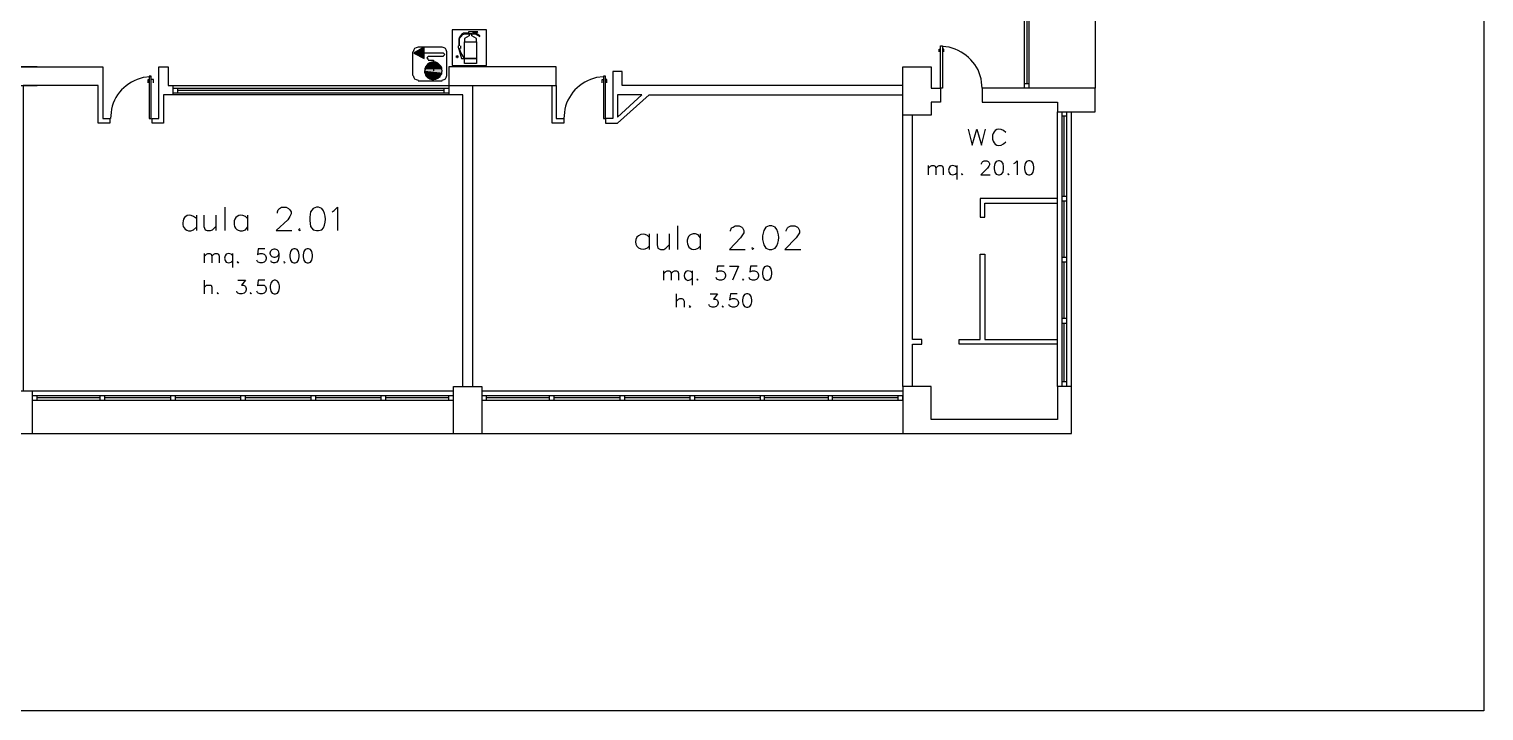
# Model space of a CAD drawing. Header units: millimetres. Extents: x 2592 to 5194, y 1172 to 2359.
# Drawn here: x 2595.648 to 2597.453, y 1177.331 to 1178.177 of the extents above; entities that cross this region are included whole.
import ezdxf

# ---------------------------------------------------------------- set-up
doc = ezdxf.new("R2010")
doc.units = ezdxf.units.MM
doc.layers.add('PDF _Geometria', color=7, linetype='Continuous')
doc.layers.add('PDF _Riempimenti solidi', color=3, linetype='Continuous')

msp = doc.modelspace()

# ---------------------------------------------------------------- linework, layer by layer
at = {"layer": 'PDF _Geometria', "lineweight": 25}
for points in [[(2592.3511, 1179.1774), (2597.4528, 1179.1774), (2597.4528, 1177.3307), (2592.3511, 1177.3307)], [(2596.4078, 1178.0949), (2596.3778, 1178.0949), (2596.3778, 1178.0674)], [(2596.8503, 1178.0132), (2596.8478, 1178.0124), (2596.8461, 1178.0099), (2596.8453, 1178.0057), (2596.8453, 1178.0032), (2596.8461, 1177.999), (2596.8478, 1177.9965), (2596.8503, 1177.9957), (2596.8519, 1177.9957), (2596.8544, 1177.9965), (2596.8561, 1177.999), (2596.8569, 1178.0032), (2596.8569, 1178.0057), (2596.8561, 1178.0099), (2596.8544, 1178.0124), (2596.8519, 1178.0132)], [(2596.8878, 1178.0132), (2596.8853, 1178.0124), (2596.8836, 1178.0099), (2596.8828, 1178.0057), (2596.8828, 1178.0032), (2596.8836, 1177.999), (2596.8853, 1177.9965), (2596.8878, 1177.9957), (2596.8894, 1177.9957), (2596.8919, 1177.9965), (2596.8936, 1177.999), (2596.8944, 1178.0032), (2596.8944, 1178.0057), (2596.8936, 1178.0099), (2596.8919, 1178.0124), (2596.8894, 1178.0132)], [(2595.9761, 1177.904), (2595.9736, 1177.9032), (2595.9719, 1177.9007), (2595.9711, 1177.8965), (2595.9711, 1177.894), (2595.9719, 1177.8899), (2595.9736, 1177.8874), (2595.9761, 1177.8865), (2595.9778, 1177.8865), (2595.9803, 1177.8874), (2595.9819, 1177.8899), (2595.9828, 1177.894), (2595.9828, 1177.8965), (2595.9819, 1177.9007), (2595.9803, 1177.9032), (2595.9778, 1177.904)], [(2595.9928, 1177.904), (2595.9903, 1177.9032), (2595.9886, 1177.9007), (2595.9878, 1177.8965), (2595.9878, 1177.894), (2595.9886, 1177.8899), (2595.9903, 1177.8874), (2595.9928, 1177.8865), (2595.9944, 1177.8865), (2595.9969, 1177.8874), (2595.9986, 1177.8899), (2595.9994, 1177.894), (2595.9994, 1177.8965), (2595.9986, 1177.9007), (2595.9969, 1177.9032), (2595.9944, 1177.904)], [(2596.5628, 1177.8824), (2596.5603, 1177.8815), (2596.5586, 1177.879), (2596.5578, 1177.8749), (2596.5578, 1177.8724), (2596.5586, 1177.8682), (2596.5603, 1177.8657), (2596.5628, 1177.8649), (2596.5644, 1177.8649), (2596.5669, 1177.8657), (2596.5686, 1177.8682), (2596.5694, 1177.8724), (2596.5694, 1177.8749), (2596.5686, 1177.879), (2596.5669, 1177.8815), (2596.5644, 1177.8824)], [(2595.9519, 1177.8649), (2595.9494, 1177.864), (2595.9478, 1177.8615), (2595.9469, 1177.8582), (2595.9469, 1177.8557), (2595.9478, 1177.8515), (2595.9494, 1177.849), (2595.9519, 1177.8482), (2595.9536, 1177.8482), (2595.9561, 1177.849), (2595.9578, 1177.8515), (2595.9586, 1177.8557), (2595.9586, 1177.8582), (2595.9578, 1177.8615), (2595.9561, 1177.864), (2595.9536, 1177.8649)], [(2596.5378, 1177.8482), (2596.5353, 1177.8474), (2596.5336, 1177.8449), (2596.5328, 1177.8407), (2596.5328, 1177.8382), (2596.5336, 1177.8349), (2596.5353, 1177.8324), (2596.5378, 1177.8315), (2596.5394, 1177.8315), (2596.5419, 1177.8324), (2596.5436, 1177.8349), (2596.5444, 1177.8382), (2596.5444, 1177.8407), (2596.5436, 1177.8449), (2596.5419, 1177.8474), (2596.5394, 1177.8482)], [(2596.7669, 1177.6749), (2596.9411, 1177.6749), (2596.9411, 1177.7332), (2596.9236, 1177.7332), (2596.9236, 1177.6924), (2596.7669, 1177.6924), (2596.7669, 1177.7332), (2596.7319, 1177.7332), (2596.7319, 1177.6749)]]:
    msp.add_lwpolyline(points, close=True, dxfattribs=at)
for points in [[(2596.8186, 1178.4282), (2596.8186, 1178.4107), (2596.9703, 1178.4107), (2596.9703, 1178.1032), (2596.8303, 1178.1032), (2596.8303, 1178.0857), (2596.9236, 1178.0857), (2596.9236, 1178.074), (2596.9703, 1178.074), (2596.9703, 1178.1032)], [(2595.6578, 1178.1299), (2595.6344, 1178.1299), (2595.6119, 1178.1299), (2595.6119, 1178.1065), (2595.6578, 1178.1065)], [(2595.6169, 1178.1299), (2595.7394, 1178.1299), (2595.7394, 1178.1065), (2595.7394, 1178.0657), (2595.7478, 1178.0657), (2595.7478, 1178.0599), (2595.7336, 1178.0599), (2595.7336, 1178.1065), (2595.6403, 1178.1065), (2595.6403, 1177.7274)], [(2596.1861, 1177.7332), (2596.1861, 1178.0949), (2595.8144, 1178.0949), (2595.8144, 1178.0599), (2595.8003, 1178.0599), (2595.8003, 1178.0657), (2595.8086, 1178.0657), (2595.8086, 1178.1299), (2595.8203, 1178.1299), (2595.8203, 1178.1065), (2596.1686, 1178.1065), (2596.1686, 1178.0949)], [(2596.2153, 1178.1299), (2596.1919, 1178.1299), (2596.1686, 1178.1299), (2596.1686, 1178.1065), (2596.2153, 1178.1065), (2596.3019, 1178.1065), (2596.3019, 1178.1299), (2596.1744, 1178.1299)], [(2596.7319, 1178.1065), (2596.3836, 1178.1065), (2596.3836, 1178.124), (2596.3719, 1178.124), (2596.3719, 1178.0657), (2596.3628, 1178.0657), (2596.3628, 1178.0599), (2596.3778, 1178.0599), (2596.4169, 1178.0949), (2596.7319, 1178.0949)], [(2596.7319, 1177.7332), (2596.7319, 1178.0699), (2596.7319, 1178.1299), (2596.7669, 1178.1299), (2596.7669, 1178.1032), (2596.7786, 1178.1032), (2596.7786, 1178.0857), (2596.7669, 1178.0857), (2596.7669, 1178.0699), (2596.7319, 1178.0699)], [(2595.8261, 1178.1065), (2595.8261, 1178.0949)], [(2596.1978, 1178.1065), (2596.1978, 1177.7332)], [(2596.3019, 1178.1065), (2596.3019, 1178.0657), (2596.3111, 1178.0657), (2596.3111, 1178.0599), (2596.2969, 1178.0599), (2596.2969, 1178.1065)], [(2596.7436, 1177.7332), (2596.7436, 1177.7857), (2596.7553, 1177.7857), (2596.7553, 1177.7915), (2596.7436, 1177.7915), (2596.7436, 1178.0699)], [(2596.9236, 1177.7332), (2596.9236, 1178.074)], [(2596.9411, 1177.7332), (2596.9411, 1178.074)], [(2596.8128, 1178.0524), (2596.8178, 1178.0324), (2596.8236, 1178.0524), (2596.8294, 1178.0324), (2596.8344, 1178.0524)], [(2596.8594, 1178.0482), (2596.8569, 1178.0507)], [(2596.8569, 1178.034), (2596.8594, 1178.0365)], [(2596.7636, 1177.9957), (2596.7636, 1178.0074)], [(2596.7636, 1178.004), (2596.7661, 1178.0065), (2596.7678, 1178.0074), (2596.7703, 1178.0074), (2596.7719, 1178.0065), (2596.7728, 1178.004), (2596.7728, 1177.9957)], [(2596.7728, 1178.004), (2596.7753, 1178.0065), (2596.7769, 1178.0074), (2596.7794, 1178.0074), (2596.7811, 1178.0065), (2596.7819, 1178.004), (2596.7819, 1177.9957)], [(2596.7986, 1178.0049), (2596.7969, 1178.0065)], [(2596.7969, 1177.9965), (2596.7986, 1177.9982)], [(2596.7986, 1178.0074), (2596.7986, 1177.9899)], [(2596.8053, 1177.9974), (2596.8044, 1177.9965), (2596.8053, 1177.9957), (2596.8061, 1177.9965)], [(2596.8294, 1178.009), (2596.8294, 1178.0099), (2596.8303, 1178.0115), (2596.8311, 1178.0124), (2596.8328, 1178.0132), (2596.8361, 1178.0132), (2596.8378, 1178.0124), (2596.8386, 1178.0115), (2596.8394, 1178.0099), (2596.8394, 1178.0082), (2596.8386, 1178.0065), (2596.8369, 1178.004), (2596.8286, 1177.9957), (2596.8403, 1177.9957)], [(2596.8628, 1177.9974), (2596.8619, 1177.9965), (2596.8628, 1177.9957), (2596.8636, 1177.9965)], [(2596.8694, 1178.0099), (2596.8711, 1178.0107), (2596.8736, 1178.0132), (2596.8736, 1177.9957)], [(2596.9236, 1177.9665), (2596.8278, 1177.9665), (2596.8278, 1177.9432), (2596.8336, 1177.9432), (2596.8336, 1177.9607), (2596.9236, 1177.9607)], [(2595.8553, 1177.9415), (2595.8519, 1177.944)], [(2595.8553, 1177.9457), (2595.8553, 1177.9265)], [(2595.8644, 1177.9457), (2595.8644, 1177.9315), (2595.8661, 1177.9274), (2595.8686, 1177.9265), (2595.8728, 1177.9265), (2595.8753, 1177.9274), (2595.8794, 1177.9315)], [(2595.8794, 1177.9457), (2595.8794, 1177.9265)], [(2595.8911, 1177.9265), (2595.8911, 1177.9557)], [(2595.9186, 1177.9415), (2595.9161, 1177.944)], [(2595.9186, 1177.9457), (2595.9186, 1177.9265)], [(2595.9561, 1177.9482), (2595.9561, 1177.9499), (2595.9569, 1177.9524), (2595.9586, 1177.954), (2595.9611, 1177.9557), (2595.9669, 1177.9557), (2595.9694, 1177.954), (2595.9711, 1177.9524), (2595.9728, 1177.9499), (2595.9728, 1177.9474), (2595.9711, 1177.944), (2595.9686, 1177.9399), (2595.9544, 1177.9265), (2595.9736, 1177.9265)], [(2596.0111, 1177.954), (2596.0069, 1177.9557), (2596.0044, 1177.9557), (2596.0003, 1177.954), (2595.9969, 1177.9499), (2595.9961, 1177.9432), (2595.9961, 1177.939), (2595.9969, 1177.9315), (2596.0003, 1177.9274), (2596.0044, 1177.9265), (2596.0069, 1177.9265), (2596.0111, 1177.9274)], [(2596.0236, 1177.9499), (2596.0261, 1177.9515), (2596.0303, 1177.9557), (2596.0303, 1177.9265)], [(2595.8519, 1177.9274), (2595.8553, 1177.9307)], [(2595.9161, 1177.9274), (2595.9186, 1177.9307)], [(2595.9836, 1177.929), (2595.9819, 1177.9274), (2595.9836, 1177.9265), (2595.9844, 1177.9274)], [(2596.4528, 1177.9032), (2596.4528, 1177.9324)], [(2596.5178, 1177.9257), (2596.5178, 1177.9265), (2596.5194, 1177.9299), (2596.5211, 1177.9307), (2596.5236, 1177.9324), (2596.5286, 1177.9324), (2596.5319, 1177.9307), (2596.5328, 1177.9299), (2596.5344, 1177.9265), (2596.5344, 1177.924), (2596.5328, 1177.9215), (2596.5303, 1177.9174), (2596.5169, 1177.9032), (2596.5361, 1177.9032)], [(2596.5736, 1177.9307), (2596.5694, 1177.9324), (2596.5661, 1177.9324), (2596.5619, 1177.9307), (2596.5594, 1177.9265), (2596.5578, 1177.9199), (2596.5578, 1177.9157), (2596.5594, 1177.909), (2596.5619, 1177.9049), (2596.5661, 1177.9032), (2596.5694, 1177.9032), (2596.5736, 1177.9049)], [(2596.5869, 1177.9257), (2596.5869, 1177.9265), (2596.5886, 1177.9299), (2596.5894, 1177.9307), (2596.5928, 1177.9324), (2596.5978, 1177.9324), (2596.6011, 1177.9307), (2596.6019, 1177.9299), (2596.6036, 1177.9265), (2596.6036, 1177.924), (2596.6019, 1177.9215), (2596.5994, 1177.9174), (2596.5853, 1177.9032), (2596.6053, 1177.9032)], [(2596.4169, 1177.9224), (2596.4169, 1177.9032)], [(2596.4269, 1177.9224), (2596.4269, 1177.909), (2596.4278, 1177.9049), (2596.4311, 1177.9032), (2596.4353, 1177.9032), (2596.4378, 1177.9049), (2596.4419, 1177.909)], [(2596.4419, 1177.9224), (2596.4419, 1177.9032)], [(2596.4803, 1177.9182), (2596.4778, 1177.9215)], [(2596.4778, 1177.9049), (2596.4803, 1177.9074)], [(2596.4803, 1177.9224), (2596.4803, 1177.9032)], [(2595.8653, 1177.8865), (2595.8653, 1177.8982)], [(2595.8653, 1177.8949), (2595.8678, 1177.8974), (2595.8694, 1177.8982), (2595.8719, 1177.8982), (2595.8736, 1177.8974), (2595.8744, 1177.8949), (2595.8744, 1177.8865)], [(2595.8744, 1177.8949), (2595.8769, 1177.8974), (2595.8786, 1177.8982), (2595.8811, 1177.8982), (2595.8828, 1177.8974), (2595.8836, 1177.8949), (2595.8836, 1177.8865)], [(2595.9003, 1177.8957), (2595.8986, 1177.8974)], [(2595.8986, 1177.8874), (2595.9003, 1177.889)], [(2595.9003, 1177.8982), (2595.9003, 1177.8807)], [(2595.9403, 1177.904), (2595.9319, 1177.904), (2595.9311, 1177.8965), (2595.9319, 1177.8974), (2595.9344, 1177.8982), (2595.9369, 1177.8982), (2595.9394, 1177.8974), (2595.9411, 1177.8957), (2595.9419, 1177.8932), (2595.9419, 1177.8915), (2595.9411, 1177.889), (2595.9394, 1177.8874), (2595.9369, 1177.8865), (2595.9344, 1177.8865), (2595.9319, 1177.8874), (2595.9311, 1177.8882), (2595.9303, 1177.8899)], [(2595.9578, 1177.8982), (2595.9569, 1177.8957), (2595.9553, 1177.894), (2595.9528, 1177.8932), (2595.9519, 1177.8932), (2595.9494, 1177.894), (2595.9478, 1177.8957), (2595.9469, 1177.8982), (2595.9469, 1177.899), (2595.9478, 1177.9015), (2595.9494, 1177.9032), (2595.9519, 1177.904), (2595.9528, 1177.904), (2595.9553, 1177.9032), (2595.9569, 1177.9015), (2595.9578, 1177.8982), (2595.9578, 1177.894), (2595.9569, 1177.8899), (2595.9553, 1177.8874), (2595.9528, 1177.8865), (2595.9511, 1177.8865), (2595.9486, 1177.8874), (2595.9478, 1177.889)], [(2596.5453, 1177.9057), (2596.5444, 1177.9049), (2596.5453, 1177.9032), (2596.5469, 1177.9049)], [(2596.9236, 1177.7857), (2596.8019, 1177.7857), (2596.8019, 1177.7915), (2596.8278, 1177.7915), (2596.8278, 1177.8974), (2596.8336, 1177.8974), (2596.8336, 1177.7915), (2596.9236, 1177.7915)], [(2595.9069, 1177.8882), (2595.9061, 1177.8874), (2595.9069, 1177.8865), (2595.9078, 1177.8874)], [(2595.9644, 1177.8882), (2595.9636, 1177.8874), (2595.9644, 1177.8865), (2595.9653, 1177.8874)], [(2596.4353, 1177.8649), (2596.4353, 1177.8765)], [(2596.4353, 1177.8732), (2596.4378, 1177.8757), (2596.4394, 1177.8765), (2596.4419, 1177.8765), (2596.4436, 1177.8757), (2596.4444, 1177.8732), (2596.4444, 1177.8649)], [(2596.4444, 1177.8732), (2596.4469, 1177.8757), (2596.4486, 1177.8765), (2596.4511, 1177.8765), (2596.4528, 1177.8757), (2596.4536, 1177.8732), (2596.4536, 1177.8649)], [(2596.4703, 1177.874), (2596.4686, 1177.8757)], [(2596.4703, 1177.8765), (2596.4703, 1177.859)], [(2596.5103, 1177.8824), (2596.5019, 1177.8824), (2596.5011, 1177.8749), (2596.5019, 1177.8757), (2596.5044, 1177.8765), (2596.5069, 1177.8765), (2596.5094, 1177.8757), (2596.5111, 1177.874), (2596.5119, 1177.8715), (2596.5119, 1177.8699), (2596.5111, 1177.8674), (2596.5094, 1177.8657), (2596.5069, 1177.8649), (2596.5044, 1177.8649), (2596.5019, 1177.8657), (2596.5011, 1177.8665), (2596.5003, 1177.8682)], [(2596.5169, 1177.8824), (2596.5278, 1177.8824), (2596.5203, 1177.8649)], [(2596.5511, 1177.8824), (2596.5428, 1177.8824), (2596.5419, 1177.8749), (2596.5428, 1177.8757), (2596.5453, 1177.8765), (2596.5478, 1177.8765), (2596.5503, 1177.8757), (2596.5519, 1177.874), (2596.5528, 1177.8715), (2596.5528, 1177.8699), (2596.5519, 1177.8674), (2596.5503, 1177.8657), (2596.5478, 1177.8649), (2596.5453, 1177.8649), (2596.5428, 1177.8657), (2596.5419, 1177.8665), (2596.5411, 1177.8682)], [(2595.8653, 1177.8482), (2595.8653, 1177.8649)], [(2595.8653, 1177.8565), (2595.8678, 1177.859), (2595.8736, 1177.859), (2595.8744, 1177.8565), (2595.8744, 1177.8482)], [(2595.9069, 1177.8649), (2595.9161, 1177.8649), (2595.9111, 1177.859), (2595.9136, 1177.859), (2595.9153, 1177.8582), (2595.9161, 1177.8574), (2595.9169, 1177.8549), (2595.9169, 1177.8532), (2595.9161, 1177.8507), (2595.9144, 1177.849), (2595.9119, 1177.8482), (2595.9094, 1177.8482), (2595.9069, 1177.849), (2595.9061, 1177.8499), (2595.9053, 1177.8515)], [(2595.9403, 1177.8649), (2595.9319, 1177.8649), (2595.9311, 1177.8582), (2595.9319, 1177.859), (2595.9394, 1177.859), (2595.9411, 1177.8574), (2595.9419, 1177.8549), (2595.9419, 1177.8532), (2595.9411, 1177.8507), (2595.9394, 1177.849), (2595.9369, 1177.8482), (2595.9344, 1177.8482), (2595.9319, 1177.849), (2595.9311, 1177.8499), (2595.9303, 1177.8515)], [(2596.4686, 1177.8657), (2596.4703, 1177.8674)], [(2596.4769, 1177.8665), (2596.4761, 1177.8657), (2596.4769, 1177.8649), (2596.4778, 1177.8657)], [(2596.5336, 1177.8665), (2596.5328, 1177.8657), (2596.5336, 1177.8649), (2596.5344, 1177.8657)], [(2595.8819, 1177.8499), (2595.8811, 1177.849), (2595.8819, 1177.8482), (2595.8828, 1177.849)], [(2595.9228, 1177.8499), (2595.9219, 1177.849), (2595.9228, 1177.8482), (2595.9236, 1177.849)], [(2596.4511, 1177.8315), (2596.4511, 1177.8482)], [(2596.4511, 1177.839), (2596.4536, 1177.8415), (2596.4553, 1177.8424), (2596.4578, 1177.8424), (2596.4594, 1177.8415), (2596.4603, 1177.839), (2596.4603, 1177.8315)], [(2596.4928, 1177.8482), (2596.5019, 1177.8482), (2596.4969, 1177.8415), (2596.4994, 1177.8415), (2596.5011, 1177.8407), (2596.5019, 1177.8399), (2596.5028, 1177.8374), (2596.5028, 1177.8365), (2596.5019, 1177.834), (2596.5003, 1177.8324), (2596.4978, 1177.8315), (2596.4953, 1177.8315), (2596.4928, 1177.8324), (2596.4919, 1177.8332), (2596.4911, 1177.8349)], [(2596.5261, 1177.8482), (2596.5178, 1177.8482), (2596.5169, 1177.8407), (2596.5178, 1177.8415), (2596.5203, 1177.8424), (2596.5228, 1177.8424), (2596.5253, 1177.8415), (2596.5269, 1177.8399), (2596.5278, 1177.8374), (2596.5278, 1177.8365), (2596.5269, 1177.834), (2596.5253, 1177.8324), (2596.5228, 1177.8315), (2596.5203, 1177.8315), (2596.5178, 1177.8324), (2596.5169, 1177.8332), (2596.5161, 1177.8349)], [(2596.4678, 1177.8332), (2596.4669, 1177.8324), (2596.4678, 1177.8315), (2596.4686, 1177.8324)], [(2596.5086, 1177.8332), (2596.5078, 1177.8324), (2596.5086, 1177.8315), (2596.5094, 1177.8324)], [(2594.5378, 1177.6749), (2595.0603, 1177.6749), (2595.0603, 1177.7332), (2595.0953, 1177.7332), (2595.0953, 1177.6749), (2595.6169, 1177.6749), (2595.6519, 1177.6749), (2595.6519, 1177.7274)], [(2596.1744, 1177.7274), (2595.6519, 1177.7274), (2595.6169, 1177.7274), (2595.0953, 1177.7274)], [(2595.6519, 1177.6749), (2596.1744, 1177.6749), (2596.1744, 1177.7332), (2596.2094, 1177.7332), (2596.2094, 1177.6749), (2596.7319, 1177.6749)], [(2596.7319, 1177.7274), (2596.2094, 1177.7274)], [(2596.7319, 1177.7157), (2596.7319, 1177.7215)], [(2596.1744, 1177.6749), (2596.2094, 1177.6749)]]:
    msp.add_lwpolyline(points, dxfattribs=at)
at = {"layer": 'PDF _Geometria', "color": 4, "lineweight": 25}
for points in [[(2596.8828, 1178.1032), (2596.8828, 1178.4107)], [(2596.8886, 1178.1032), (2596.8886, 1178.4107)], [(2596.8861, 1178.109), (2596.8861, 1178.199)], [(2596.7769, 1178.1482), (2596.7769, 1178.1515), (2596.7786, 1178.1515)], [(2596.7894, 1178.154), (2596.7811, 1178.1549)], [(2596.7828, 1178.1482), (2596.7828, 1178.1515), (2596.7811, 1178.1515)], [(2595.7978, 1178.1174), (2595.7894, 1178.1165)], [(2595.7953, 1178.1099), (2595.7953, 1178.114), (2595.7969, 1178.114)], [(2595.8019, 1178.1099), (2595.8019, 1178.114), (2595.7994, 1178.114)], [(2596.3603, 1178.1174), (2596.3519, 1178.1165)], [(2596.3586, 1178.1099), (2596.3586, 1178.114), (2596.3603, 1178.114)], [(2596.3644, 1178.1099), (2596.3644, 1178.114), (2596.3628, 1178.114)], [(2596.8303, 1178.1032), (2596.8294, 1178.1107)], [(2596.8828, 1178.109), (2596.8886, 1178.109)], [(2595.8261, 1178.1032), (2596.1686, 1178.1032)], [(2595.8261, 1178.0974), (2596.1686, 1178.0974)], [(2595.8319, 1178.1032), (2595.8319, 1178.0974)], [(2595.8319, 1178.1007), (2596.1628, 1178.1007)], [(2596.1628, 1178.0974), (2596.1628, 1178.1032)], [(2595.7494, 1178.0732), (2595.7486, 1178.0657)], [(2596.3119, 1178.0732), (2596.3111, 1178.0657)], [(2596.9294, 1177.7332), (2596.9294, 1178.074)], [(2596.9353, 1177.7332), (2596.9353, 1178.074)], [(2596.9294, 1178.069), (2596.9353, 1178.069)], [(2596.9319, 1177.969), (2596.9319, 1178.069)], [(2596.9353, 1177.969), (2596.9294, 1177.969)], [(2596.9353, 1177.9632), (2596.9294, 1177.9632)], [(2596.9319, 1177.8932), (2596.9319, 1177.9632)], [(2596.9353, 1177.8932), (2596.9294, 1177.8932)], [(2596.9353, 1177.8874), (2596.9294, 1177.8874)], [(2596.9319, 1177.8174), (2596.9319, 1177.8874)], [(2596.9353, 1177.8174), (2596.9294, 1177.8174)], [(2596.9353, 1177.8115), (2596.9294, 1177.8115)], [(2596.9319, 1177.739), (2596.9319, 1177.8115)], [(2596.9353, 1177.739), (2596.9294, 1177.739)], [(2596.1744, 1177.7215), (2595.6519, 1177.7215)], [(2596.1744, 1177.7157), (2595.6519, 1177.7157)], [(2595.6578, 1177.7157), (2595.6578, 1177.7215)], [(2595.7361, 1177.719), (2595.6578, 1177.719)], [(2595.7361, 1177.7157), (2595.7361, 1177.7215)], [(2595.7419, 1177.7157), (2595.7419, 1177.7215)], [(2595.8236, 1177.719), (2595.7419, 1177.719)], [(2595.8236, 1177.7157), (2595.8236, 1177.7215)], [(2595.8294, 1177.7157), (2595.8294, 1177.7215)], [(2595.9103, 1177.719), (2595.8294, 1177.719)], [(2595.9103, 1177.7157), (2595.9103, 1177.7215)], [(2595.9161, 1177.7157), (2595.9161, 1177.7215)], [(2595.9978, 1177.719), (2595.9161, 1177.719)], [(2595.9978, 1177.7157), (2595.9978, 1177.7215)], [(2596.0036, 1177.7157), (2596.0036, 1177.7215)], [(2596.0844, 1177.719), (2596.0036, 1177.719)], [(2596.0844, 1177.7157), (2596.0844, 1177.7215)], [(2596.0903, 1177.7157), (2596.0903, 1177.7215)], [(2596.1686, 1177.719), (2596.0903, 1177.719)], [(2596.1686, 1177.7157), (2596.1686, 1177.7215)], [(2596.7319, 1177.7215), (2596.2094, 1177.7215)], [(2596.7319, 1177.7157), (2596.2094, 1177.7157)], [(2596.2153, 1177.7157), (2596.2153, 1177.7215)], [(2596.2936, 1177.719), (2596.2153, 1177.719)], [(2596.2936, 1177.7157), (2596.2936, 1177.7215)], [(2596.2994, 1177.7157), (2596.2994, 1177.7215)], [(2596.3811, 1177.719), (2596.2994, 1177.719)], [(2596.3811, 1177.7157), (2596.3811, 1177.7215)], [(2596.3869, 1177.7157), (2596.3869, 1177.7215)], [(2596.4678, 1177.719), (2596.3869, 1177.719)], [(2596.4678, 1177.7157), (2596.4678, 1177.7215)], [(2596.4736, 1177.7157), (2596.4736, 1177.7215)], [(2596.5553, 1177.719), (2596.4736, 1177.719)], [(2596.5553, 1177.7157), (2596.5553, 1177.7215)], [(2596.5603, 1177.7157), (2596.5603, 1177.7215)], [(2596.6394, 1177.719), (2596.5603, 1177.719)], [(2596.6394, 1177.7157), (2596.6394, 1177.7215)], [(2596.6444, 1177.7157), (2596.6444, 1177.7215)], [(2596.7261, 1177.719), (2596.6444, 1177.719)], [(2596.7261, 1177.7157), (2596.7261, 1177.7215)]]:
    msp.add_lwpolyline(points, dxfattribs=at)
at = {"layer": 'PDF _Geometria', "color": 1, "lineweight": 25, "true_color": 0xf00000}
for points in [[(2596.2153, 1178.1757), (2596.1728, 1178.1757), (2596.1728, 1178.1315), (2596.2153, 1178.1315)], [(2596.1936, 1178.1707), (2596.1936, 1178.1682), (2596.1878, 1178.1649), (2596.1878, 1178.1607), (2596.2028, 1178.1607), (2596.2028, 1178.1649), (2596.1969, 1178.1682), (2596.1969, 1178.1707)], [(2596.1878, 1178.1607), (2596.2028, 1178.1607), (2596.2028, 1178.1399), (2596.1878, 1178.1399)], [(2596.1878, 1178.1399), (2596.2028, 1178.1399), (2596.2028, 1178.134), (2596.1878, 1178.134)]]:
    msp.add_lwpolyline(points, close=True, dxfattribs=at)
for points in [[(2596.1861, 1178.1699), (2596.1886, 1178.1707), (2596.2011, 1178.1707), (2596.2069, 1178.1674), (2596.2069, 1178.1682), (2596.2019, 1178.1715), (2596.1978, 1178.1724), (2596.2036, 1178.1724), (2596.2044, 1178.1732), (2596.1928, 1178.1732), (2596.1928, 1178.1715), (2596.1886, 1178.1715), (2596.1869, 1178.1715), (2596.1844, 1178.1699), (2596.1828, 1178.1682), (2596.1819, 1178.1665), (2596.1811, 1178.164), (2596.1811, 1178.1624)], [(2596.1811, 1178.1632), (2596.1811, 1178.1557)], [(2596.1819, 1178.1557), (2596.1819, 1178.1599)], [(2596.1803, 1178.1557), (2596.1803, 1178.154), (2596.1811, 1178.1515), (2596.1844, 1178.1399), (2596.1878, 1178.1399), (2596.1836, 1178.1474), (2596.1819, 1178.1524)], [(2596.1828, 1178.1557), (2596.1828, 1178.1524)]]:
    msp.add_lwpolyline(points, dxfattribs=at)
at = {"layer": 'PDF _Geometria', "color": 1, "lineweight": 25}
for points in [[(2596.1236, 1178.1482), (2596.1236, 1178.119)], [(2596.1603, 1178.1132), (2596.1628, 1178.114), (2596.1644, 1178.1149), (2596.1653, 1178.1165), (2596.1661, 1178.119), (2596.1661, 1178.1482), (2596.1653, 1178.1507), (2596.1644, 1178.1524), (2596.1628, 1178.1532), (2596.1603, 1178.154), (2596.1303, 1178.154), (2596.1278, 1178.1532), (2596.1261, 1178.1524), (2596.1253, 1178.1507), (2596.1244, 1178.1482)], [(2596.1619, 1178.1432), (2596.1636, 1178.1449), (2596.1619, 1178.1465), (2596.1253, 1178.1465)], [(2596.1619, 1178.1424), (2596.1428, 1178.1424), (2596.1411, 1178.1407), (2596.1428, 1178.139)], [(2596.1778, 1178.1432), (2596.1778, 1178.1415)], [(2596.1794, 1178.1432), (2596.1786, 1178.1432), (2596.1794, 1178.1432), (2596.1786, 1178.1432), (2596.1786, 1178.1415), (2596.1794, 1178.1415), (2596.1786, 1178.1415)], [(2596.1786, 1178.1424), (2596.1794, 1178.1424)], [(2596.1803, 1178.1415), (2596.1803, 1178.1432)], [(2596.1394, 1178.129), (2596.1386, 1178.1249), (2596.1394, 1178.1207)], [(2596.1428, 1178.1382), (2596.1494, 1178.1382), (2596.1494, 1178.1249)], [(2596.1569, 1178.1174), (2596.1594, 1178.1207), (2596.1603, 1178.1249), (2596.1594, 1178.129), (2596.1569, 1178.1324)], [(2596.1244, 1178.119), (2596.1253, 1178.1165), (2596.1261, 1178.1149), (2596.1278, 1178.114), (2596.1303, 1178.1132)], [(2596.1303, 1178.1124), (2596.1603, 1178.1124)]]:
    msp.add_lwpolyline(points, dxfattribs=at)
msp.add_lwpolyline([(2596.1253, 1178.1465), (2596.1378, 1178.1399), (2596.1378, 1178.154)], close=True, dxfattribs=at)
at = {"layer": 'PDF _Geometria', "color": 4, "lineweight": 25}
for points in [[(2596.7786, 1178.1557), (2596.7811, 1178.1557), (2596.7811, 1178.1032), (2596.7786, 1178.1032)], [(2595.7994, 1178.1182), (2595.7969, 1178.1182), (2595.7969, 1178.0657), (2595.7994, 1178.0657)], [(2596.3628, 1178.1182), (2596.3603, 1178.1182), (2596.3603, 1178.0657), (2596.3628, 1178.0657)]]:
    msp.add_lwpolyline(points, close=True, dxfattribs=at)
at = {"layer": 'PDF _Geometria', "lineweight": 25}
msp.add_arc((2596.4094, 1177.9128), 0.00925, 35.8377, 324.1623, dxfattribs=at)
at = {"layer": 'PDF _Geometria', "color": 1, "lineweight": 25, "true_color": 0xf00000}
msp.add_open_spline([(2596.1819, 1178.1599), (2596.1817, 1178.1656), (2596.1819, 1178.1661), (2596.1861, 1178.1699)], degree=3, dxfattribs=at)
at = {"layer": 'PDF _Geometria', "color": 4, "lineweight": 25}
for points in [[(2596.8294, 1178.1107), (2596.8271, 1178.1325), (2596.81, 1178.1487), (2596.7894, 1178.154)], [(2595.7894, 1178.1165), (2595.7688, 1178.1112), (2595.7517, 1178.095), (2595.7494, 1178.0732)], [(2596.3519, 1178.1165), (2596.3313, 1178.1112), (2596.3142, 1178.095), (2596.3119, 1178.0732)]]:
    msp.add_open_spline(points, degree=3, dxfattribs=at)
at = {"layer": 'PDF _Geometria', "color": 1, "lineweight": 25}
for points in [[(2596.1569, 1178.1324), (2596.1513, 1178.1383), (2596.1432, 1178.1361), (2596.1394, 1178.129)], [(2596.1394, 1178.1207), (2596.1432, 1178.1137), (2596.1513, 1178.1115), (2596.1569, 1178.1174)]]:
    msp.add_open_spline(points, degree=3, dxfattribs=at)
at = {"layer": 'PDF _Geometria', "lineweight": 25}
for points in [[(2596.8569, 1178.0507), (2596.8384, 1178.0606), (2596.8384, 1178.0242), (2596.8569, 1178.034)], [(2596.7969, 1178.0065), (2596.7859, 1178.0119), (2596.7859, 1177.9912), (2596.7969, 1177.9965)], [(2595.8519, 1177.944), (2595.8352, 1177.9532), (2595.8328, 1177.92), (2595.8519, 1177.9274)], [(2595.9161, 1177.944), (2595.8984, 1177.9533), (2595.8964, 1177.9198), (2595.9161, 1177.9274)], [(2596.0111, 1177.9274), (2596.0167, 1177.9341), (2596.0168, 1177.9473), (2596.0111, 1177.954)], [(2596.4778, 1177.9215), (2596.4586, 1177.9289), (2596.461, 1177.8957), (2596.4778, 1177.9049)], [(2596.5736, 1177.9049), (2596.5793, 1177.9119), (2596.5793, 1177.9237), (2596.5736, 1177.9307)], [(2595.8986, 1177.8974), (2595.8876, 1177.9027), (2595.8876, 1177.8821), (2595.8986, 1177.8874)], [(2596.4686, 1177.8757), (2596.4576, 1177.881), (2596.4576, 1177.8604), (2596.4686, 1177.8657)]]:
    msp.add_open_spline(points, degree=3, dxfattribs=at)
at = {"layer": 'PDF _Riempimenti solidi', "color": 1, "lineweight": 25, "transparency": 33554559}
for points in [[(2596.1378, 1178.154), (2596.1378, 1178.1465), (2596.1253, 1178.1465)], [(2596.1253, 1178.1465), (2596.1378, 1178.1465), (2596.1378, 1178.1399)], [(2596.1386, 1178.129), (2596.1603, 1178.1265), (2596.1378, 1178.1265)], [(2596.1378, 1178.1265), (2596.1611, 1178.1249), (2596.1378, 1178.1249)], [(2596.1378, 1178.1265), (2596.1603, 1178.1265), (2596.1611, 1178.1249)], [(2596.1378, 1178.1249), (2596.1603, 1178.1224), (2596.1378, 1178.1224)], [(2596.1378, 1178.1249), (2596.1611, 1178.1249), (2596.1603, 1178.1224)], [(2596.1394, 1178.1307), (2596.1603, 1178.129), (2596.1386, 1178.129)], [(2596.1386, 1178.129), (2596.1603, 1178.129), (2596.1603, 1178.1265)], [(2596.1411, 1178.1324), (2596.1594, 1178.1307), (2596.1394, 1178.1307)], [(2596.1394, 1178.1307), (2596.1594, 1178.1307), (2596.1603, 1178.129)], [(2596.1419, 1178.134), (2596.1578, 1178.1324), (2596.1411, 1178.1324)], [(2596.1411, 1178.1324), (2596.1578, 1178.1324), (2596.1594, 1178.1307)], [(2596.1444, 1178.1349), (2596.1561, 1178.134), (2596.1419, 1178.134)], [(2596.1419, 1178.134), (2596.1561, 1178.134), (2596.1578, 1178.1324)], [(2596.1461, 1178.1357), (2596.1544, 1178.1349), (2596.1444, 1178.1349)], [(2596.1444, 1178.1349), (2596.1544, 1178.1349), (2596.1561, 1178.134)], [(2596.1486, 1178.1365), (2596.1528, 1178.1357), (2596.1461, 1178.1357)], [(2596.1461, 1178.1357), (2596.1528, 1178.1357), (2596.1544, 1178.1349)], [(2596.1486, 1178.1365), (2596.1503, 1178.1365), (2596.1528, 1178.1357)], [(2596.1378, 1178.1224), (2596.1603, 1178.1207), (2596.1386, 1178.1207)], [(2596.1378, 1178.1224), (2596.1603, 1178.1224), (2596.1603, 1178.1207)], [(2596.1386, 1178.1207), (2596.1586, 1178.1182), (2596.1394, 1178.1182)], [(2596.1386, 1178.1207), (2596.1603, 1178.1207), (2596.1586, 1178.1182)], [(2596.1394, 1178.1182), (2596.1578, 1178.1165), (2596.1411, 1178.1165)], [(2596.1394, 1178.1182), (2596.1586, 1178.1182), (2596.1578, 1178.1165)], [(2596.1411, 1178.1165), (2596.1553, 1178.1149), (2596.1428, 1178.1149)], [(2596.1411, 1178.1165), (2596.1578, 1178.1165), (2596.1553, 1178.1149)], [(2596.1428, 1178.1149), (2596.1536, 1178.114), (2596.1453, 1178.114)], [(2596.1428, 1178.1149), (2596.1553, 1178.1149), (2596.1536, 1178.114)], [(2596.1453, 1178.114), (2596.1511, 1178.1132), (2596.1469, 1178.1132)], [(2596.1453, 1178.114), (2596.1536, 1178.114), (2596.1511, 1178.1132)]]:
    msp.add_solid(points, dxfattribs=at)

doc.saveas('drawing.dxf')
